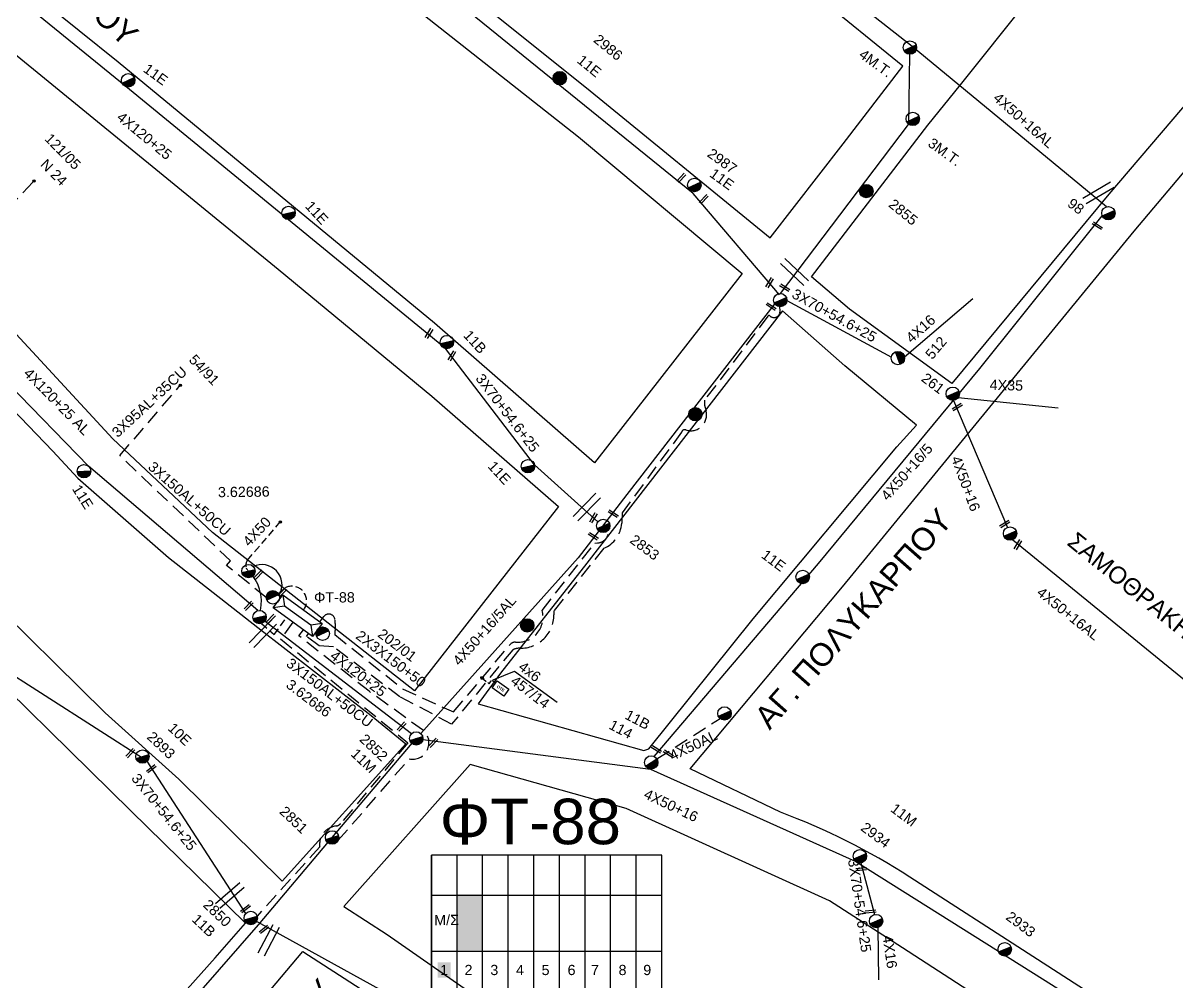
# Model space of a CAD drawing. Header units: millimetres. Extents: x 6950 to 9601, y 853 to 1951.
# Drawn here: x 7855.8 to 8058.7, y 1029.9 to 1198.4 of the extents above; entities that cross this region are included whole.
import ezdxf
from ezdxf.enums import TextEntityAlignment as Align

# ---------------------------------------------------------------- set-up
doc = ezdxf.new("R2010")
doc.units = ezdxf.units.MM
doc.linetypes.add('DASHED', pattern=[19.05, 12.7, -6.35])
for name, color, linetype in [('Pillar OTE', 7, 'Continuous'), ('Άγνωστα', 7, 'Continuous'), ('Ασφαλειοκιβώτια Χ.Τ 9 αναχωρήσεων', 7, 'Continuous'), ('Γυμνά εναέρια ΧΤ και ΦΟΠ (3Φ)   4x50+16AL', 7, 'Continuous'), ('Εναέρια παροχή ΧΤ 4x16', 7, 'SYN_LINE'), ('Επιγραφές - Σχήματα', 7, 'Continuous'), ('Καλώδια ΧΤ   3x150AL+50CU', 7, 'DASHED'), ('Καλώδια ΧΤ   3x150AL+50XLPE', 7, 'DASHED'), ('Καλώδια ΧΤ   3x95+35 CU', 7, 'DASHED'), ('Μηχανική τομή', 7, 'Continuous'), ('Στύλος Ξύλινος', 7, 'Continuous'), ('Στύλος Ξύλινος @ 1', 7, 'Continuous'), ('Στύλος ΦΜ', 7, 'Continuous'), ('Στύλος ΦΜ @ 1', 7, 'Continuous'), ('Συνδέσεις', 7, 'Continuous'), ('Συνεστραμμένα ΧΤ   3x70+54.6+25 AL', 7, 'SYN_LINE'), ('Συνεστραμμένα ΧΤ   4x120+25 AL', 7, 'SYN_LINE'), ('Τομή', 7, 'Continuous'), ('Υποσταθμός εναέριος 2 στύλων', 7, 'Continuous'), ('Υποσταθμός πόλεως', 7, 'Continuous'), ('Υπόβαθρο ΔΕΗ', 7, 'Continuous'), ('Υπόγεια καλώδια Παροχών ΧΤ   4x50AL', 7, 'DASHED'), ('Υπόγεια καλώδια Παροχών ΧΤ   4x6', 7, 'DASHED')]:
    doc.layers.add(name, color=color, linetype=linetype)
doc.styles.add('arial', font='ARIAL.TTF')
doc.styles.get("Standard").update_dxf_attribs({"font": 'ARIAL.TTF'})
doc.linetypes.add('SYN_LINE', pattern='A,0.5,-0.0001,["/\\/\\/\\/",Standard,S=0.1,R=0,X=0,Y=-0.05],-0.25', length=0.7501)
doc.dimstyles.new('ISO-25', dxfattribs={"dimtxt": 2.5, "dimasz": 2.5, "dimexe": 1.25, "dimexo": 0.625, "dimtad": 1, "dimtxsty": 'Standard', "dimcen": 2.5, "dimadec": 0, "dimazin": 0, "dimtfac": 1, "dimtmove": 0, "dimatfit": 3, "dimfxl": 1, "dimarcsym": 0})

# ---------------------------------------------------------------- blocks, each defined once
blk = doc.blocks.new('ΤΟΜΗ')
at = {"layer": 'Τομή', "ltscale": 40}
for p, q in [((-5.68, 0), (5.68, 0)), ((5.68, -2.33), (-5.68, -2.33))]:
    blk.add_line(p, q, dxfattribs=at)
blk = doc.blocks.new('ΜΗΧΑΝΙΚΗ ΤΟΜΗ')
at = {"layer": 'Μηχανική τομή', "ltscale": 40}
for p, q in [((-1.89, 0.78), (1.89, 0.78)), ((1.89, 0), (-1.89, 0))]:
    blk.add_line(p, q, dxfattribs=at)
blk = doc.blocks.new('ΥΠΑΡΧΩΝ ΤΣΙΜΕΝΤΕΝΙΟΣ ΣΤΥΛΟΣ')
at = {"layer": 'Στύλος ΦΜ'}
blk.add_hatch(color=7, dxfattribs=at).paths.add_polyline_path([(-1.29, -2.28, 0.574793), (2.62, 0, 0.268822), (1.3, 2.27)])
at = {"layer": 'Στύλος ΦΜ', "color": 7}
blk.add_line((-1.29, -2.28), (1.3, 2.27), dxfattribs=at)
blk.add_circle((0, 0), 2.62, dxfattribs=at)
at = {"layer": 'Στύλος ΦΜ', "flags": 4}
for tag, p in [('ΑΡΙΘΜΟΣ', (-4.68, 8.05)), ('ΤΥΠΟΣ', (-4.91, 3.03))]:
    blk.add_attdef(tag, p, '', height=4, dxfattribs=at)
blk = doc.blocks.new('ΥΠΑΡΧΩΝ ΞΥΛΙΝΟΣ ΣΤΥΛΟΣ')
at = {"layer": 'Στύλος Ξύλινος'}
h = blk.add_hatch(color=7, dxfattribs=at)
h.paths.add_polyline_path([(-2.62, 0, 0.270008), (-1.29, -2.28), (1.3, 2.27, 0.576266)])
h.paths.add_polyline_path([(-1.29, -2.28, 0.574793), (2.62, 0, 0.268822), (1.3, 2.27)])
at = {"layer": 'Στύλος Ξύλινος', "color": 7}
blk.add_line((-1.29, -2.28), (1.3, 2.27), dxfattribs=at)
blk.add_circle((0, 0), 2.62, dxfattribs=at)
at = {"layer": 'Στύλος Ξύλινος', "flags": 4}
for tag, p in [('ΑΡΙΘΜΟΣ', (-4.91, 8.6)), ('ΤΥΠΟΣ', (-4.85, 3.39))]:
    blk.add_attdef(tag, p, '', height=4, dxfattribs=at)
blk = doc.blocks.new('ΥΠΟΣΤΑΘΜΟΣ ΕΝΑΕΡΙΟΣ ΕΠΙ 2 ΣΤΥΛΩΝ')
at = {"layer": 'Υποσταθμός εναέριος 2 στύλων', "linetype": 'Continuous'}
for points in [[(-11.97, -2.11, 0.574793), (-8.45, -0.07, 0.268822), (-9.64, 1.98)], [(9.68, -2.15, 0.574793), (13.19, -0.1, 0.268822), (12.01, 1.95)]]:
    blk.add_hatch(color=256, dxfattribs=at).paths.add_polyline_path(points)
for p, q in [((-11.97, -2.11), (-9.64, 1.98)), ((9.68, -2.15), (12.01, 1.95))]:
    blk.add_line(p, q, dxfattribs=at)
for centre in [(-10.81, -0.07), (10.84, -0.1)]:
    blk.add_circle(centre, 2.36, dxfattribs=at)
at = {"layer": 'Υποσταθμός πόλεως', "linetype": 'Continuous', "ltscale": 40}
blk.add_lwpolyline([(-8.57, 2.82), (8.57, 2.82), (8.57, -2.82), (-8.57, -2.82)], close=True, dxfattribs=at)
for points in [[(-5.75, 0), (-8.57, 2.82)], [(-8.57, -2.82), (-5.75, 0)], [(-5.75, 0), (5.75, 0)], [(5.75, 0), (8.57, 2.82)], [(8.57, -2.82), (5.75, 0)]]:
    blk.add_lwpolyline(points, dxfattribs=at)
at = {"layer": 'Υποσταθμός εναέριος 2 στύλων', "ltscale": 40, "flags": 1}
for tag, p in [('ΜΕΤΑΣΧΗΜΑΤΙΣΜΟΣ', (14.09, 2.51)), ('ΙΣΧΥΣ', (14.07, -0.28)), ('ΑΡΙΘΜΟΣ', (14.19, -3))]:
    blk.add_attdef(tag, p, '', height=1.8, dxfattribs=at)
blk = doc.blocks.new('ΑΣΦΑΛΕΙΟΚΙΒΩΤΙΟ ΥΠΟΣΤΑΘΜΟΥ 9 ΑΝΑΧΩΡΗΣΕΩΝ')
at = {"layer": 'Ασφαλειοκιβώτια Χ.Τ 9 αναχωρήσεων', "ltscale": 40}
for p, q in [((-23.8, 40.36), (24.02, 40.36)), ((-9.72, 40.36), (-9.72, -40.64)), ((9.94, 40.36), (9.94, -40.64)), ((-23.8, 31.36), (24.02, 31.36)), ((-23.8, 22.36), (24.02, 22.36)), ((-23.8, 13.36), (24.02, 13.36)), ((-23.8, 4.36), (24.02, 4.36)), ((-23.8, -4.64), (24.02, -4.64)), ((-23.8, -13.64), (24.02, -13.64)), ((-23.8, -22.64), (24.02, -22.64)), ((-23.8, -31.64), (24.02, -31.64))]:
    blk.add_line(p, q, dxfattribs=at)
at = {"layer": 'Ασφαλειοκιβώτια Χ.Τ 9 αναχωρήσεων'}
blk.add_lwpolyline([(-23.8, -40.64), (24.02, -40.64), (24.02, 40.36), (-23.8, 40.36)], close=True, dxfattribs=at)
for s, p in [('1', (-18.12, 37.3)), ('2', (-18.12, 28.73)), ('3', (-18.12, 19.66)), ('4', (-18.12, 10.64)), ('5', (-18.12, 1.63)), ('6', (-18.12, -7.51)), ('7', (-18.12, -15.75)), ('8', (-18.12, -25.44)), ('9', (-18.12, -34.13))]:
    blk.add_text(s, height=3.6, rotation=270, dxfattribs=at).set_placement(p)
at = {"layer": 'Ασφαλειοκιβώτια Χ.Τ 9 αναχωρήσεων', "ltscale": 40}
for tag, height, p in [('ΟΝΟΜΑ', 5, (-0.16, 44.31)), ('ΚΕΙΜΕΝΟ 1', 2, (17.06, 35.59)), ('ΚΕΙΜΕΝΟ 2', 2, (17.06, 26.88)), ('ΚΕΙΜΕΝΟ 3', 2, (17.06, 17.69)), ('ΚΕΙΜΕΝΟ 4', 2, (17.06, 8.71)), ('ΚΕΙΜΕΝΟ 5', 2, (17.06, -0.13)), ('ΚΕΙΜΕΝΟ 6', 2, (17.06, -9.05)), ('ΚΕΙΜΕΝΟ 7', 2, (17.06, -18.13)), ('ΚΕΙΜΕΝΟ 8', 2, (17.06, -26.85)), ('ΚΕΙΜΕΝΟ 9', 2, (17.06, -35.99)), ('ΣΧ', 2, (-0.1, -42.64))]:
    blk.add_attdef(tag, text='', height=height, dxfattribs=at).set_placement(p, align=Align.MIDDLE_CENTER)
blk = doc.blocks.new('_ΣΥΝΔΕΣΗ')
at = {"layer": 'Συνδέσεις', "linetype": 'SYN_LINE', "ltscale": 40}
blk.add_hatch(color=256, dxfattribs=at).paths.add_polyline_path([(0.5, -0.01, 1), (-0.5, -0.01, 1)])
at = {"layer": 'Συνδέσεις'}
blk.add_circle((0, -0.01), 0.5, dxfattribs=at)
blk = doc.blocks.new('TSONTA XT1')
at = {"ltscale": 40}
h = blk.add_hatch(color=256, dxfattribs=at)
h.dxf.hatch_style = 1
h.paths.add_polyline_path([(595.96, 2487.66), (597.07, 2488.77), (595.96, 2489.87), (594.85, 2488.77)])
blk.add_lwpolyline([(594.85, 2488.77), (595.96, 2489.87), (597.07, 2488.77), (595.96, 2487.66)], close=True, dxfattribs=at)
blk = doc.blocks.new('PILLAR ΟΤΕ')
at = {"layer": 'Pillar OTE', "ltscale": 40}
blk.add_lwpolyline([(-3.31, 2.02), (3.39, 2.02), (3.39, -1.99), (-3.31, -1.99)], close=True, dxfattribs=at)
at = {"layer": 'Pillar OTE', "insert": (-1.81, 0.71), "char_height": 1.3575, "width": 109.961, "attachment_point": 1}
blk.add_mtext('{\\fArial|b1|i0|c161|p34;OTE}', dxfattribs=at)

msp = doc.modelspace()

# ---------------------------------------------------------------- hatches: boundary and pattern name
at = {"layer": 'Ασφαλειοκιβώτια Χ.Τ 9 αναχωρήσεων', "ltscale": 40}
for color, points in [(6, [(7936.56, 1045.23), (7932.06, 1045.23), (7932.06, 1035.41), (7936.56, 1035.41)]), (5, [(7928.71, 1030.6), (7931.01, 1030.6), (7931.01, 1033.31), (7928.71, 1033.31)]), (85, [(7928.71, 1030.6), (7931.01, 1030.6), (7931.01, 1033.31), (7928.71, 1033.31)]), (151, [(7928.71, 1030.6), (7931.01, 1030.6), (7931.01, 1033.31), (7928.71, 1033.31)]), (30, [(7928.71, 1030.6), (7931.01, 1030.6), (7931.01, 1033.31), (7928.71, 1033.31)]), (2, [(7928.71, 1030.6), (7931.01, 1030.6), (7931.01, 1033.31), (7928.71, 1033.31)]), (62, [(7928.71, 1030.6), (7931.01, 1030.6), (7931.01, 1033.31), (7928.71, 1033.31)])]:
    msp.add_hatch(color=color, dxfattribs=at).paths.add_polyline_path(points)

# ---------------------------------------------------------------- linework, layer by layer
at = {"layer": 'Άγνωστα', "color": 85, "linetype": 'Continuous'}
msp.add_lwpolyline([(7989, 1150.84), (8011.54, 1180.52)], dxfattribs=at)
at = {"layer": 'Άγνωστα', "color": 2}
for points in [[(7966.82, 1069.46), (7995.72, 1103.39), (8024.09, 1137.66), (8045.59, 1164.47)], [(8019.45, 1132.05), (8028.92, 1109.72)], [(7926.11, 1072.45), (7966.12, 1067.25), (8002.26, 1051), (8035.54, 1030.08), (8054.52, 1018.07)]]:
    msp.add_lwpolyline(points, dxfattribs=at)
at = {"layer": 'Άγνωστα', "color": 85, "linetype": 'DASHED', "ltscale": 0.2}
msp.add_lwpolyline([(7988.84, 1148.49), (7988.92, 1147.8, -0.702772), (7987.14, 1146.91, 0.527554), (7986.79, 1146.84), (7975.64, 1132.07), (7975.64, 1131.21), (7975.91, 1130.21, -0.600469), (7972.34, 1126.87, 0.426428), (7971.62, 1126.49), (7961.19, 1112.29), (7961.08, 1110.45, -0.289425), (7957.92, 1106.06), (7949.15, 1095.05), (7949.15, 1094.35, -0.419032), (7943.19, 1088.49, 0.108003), (7941.92, 1088.23), (7931.17, 1075.16), (7922.09, 1079.96), (7910.41, 1088.72)], format="xyb", dxfattribs=at)
at = {"layer": 'Άγνωστα', "color": 30}
msp.add_lwpolyline([(7988.25, 1149.36), (7961.99, 1115.5), (7953.4, 1104.41), (7925.73, 1073.52)], dxfattribs=at)
at = {"layer": 'Άγνωστα', "color": 30, "linetype": 'DASHED', "ltscale": 0.2}
msp.add_lwpolyline([(7872.84, 1122.35), (7883.46, 1134.71)], dxfattribs=at)
at = {"layer": 'Άγνωστα', "color": 6, "linetype": 'DASHED', "ltscale": 0.1}
msp.add_lwpolyline([(7895.11, 1102.55, -0.268081), (7895.29, 1104), (7901.05, 1110.68)], format="xyb", dxfattribs=at)
at = {"layer": 'Άγνωστα', "color": 151, "linetype": 'DASHED', "ltscale": 0.2}
msp.add_lwpolyline([(7907.97, 1093.14), (7908.7, 1094.07, -0.664817), (7910.65, 1093.54, -0.067874), (7910.65, 1090.88), (7922.54, 1081.37), (7931.5, 1077.29), (7941.53, 1089.21, -0.244127), (7942.39, 1089.56, 0.518426), (7947.1, 1095.15), (7956.33, 1106.98), (7956.82, 1107, 0.436298), (7958.73, 1109.24, 2.29201)], format="xyb", dxfattribs=at)
at = {"layer": 'Άγνωστα', "color": 62, "linetype": 'DASHED', "ltscale": 0.2}
msp.add_lwpolyline([(7911.19, 1054.69), (7923.71, 1069.04, 0.775346), (7926.2, 1074.04), (7916.68, 1080.92), (7904.33, 1090.65), (7905.1, 1091.74)], format="xyb", dxfattribs=at)
at = {"layer": 'Άγνωστα', "color": 85, "linetype": 'DASHED', "ltscale": 0.2}
msp.add_lwpolyline([(7910.41, 1088.72), (7907.86, 1088.94), (7905.65, 1090.55), (7906.03, 1091.07)], dxfattribs=at)
at = {"layer": 'Άγνωστα', "color": 6, "linetype": 'SYN_LINE', "ltscale": 10}
msp.add_arc((7897.8, 1099.65), 3.55, 330.6614, 115.5447, dxfattribs=at)
at = {"layer": 'Γυμνά εναέρια ΧΤ και ΦΟΠ (3Φ)   4x50+16AL', "color": 85, "ltscale": 40}
for points in [[(8012.19, 1194.24), (7916.48, 1269.23)], [(8046.31, 1166.06), (8012.19, 1194.24)]]:
    msp.add_lwpolyline(points, dxfattribs=at)
at = {"layer": 'Γυμνά εναέρια ΧΤ και ΦΟΠ (3Φ)   4x50+16AL', "color": 2, "ltscale": 40}
msp.add_lwpolyline([(8029.84, 1107.55), (8065.45, 1078.53)], dxfattribs=at)
at = {"layer": 'Εναέρια παροχή ΧΤ 4x16', "color": 85, "ltscale": 20}
for points in [[(7990.14, 1149.58), (8008.5, 1139.64)], [(8010.83, 1139.69), (8022.81, 1149.97)]]:
    msp.add_lwpolyline(points, dxfattribs=at)
at = {"layer": 'Καλώδια ΧΤ   3x150AL+50CU', "color": 30, "ltscale": 0.2}
msp.add_lwpolyline([(7898.57, 1097.4), (7891.59, 1103.04), (7892.28, 1103.88), (7872.84, 1122.35)], dxfattribs=at)
at = {"layer": 'Καλώδια ΧΤ   3x150AL+50CU', "color": 2, "linetype": 'DASHED', "ltscale": 0.1}
for points in [[(7899.97, 1090.91), (7902.17, 1093.87)], [(7897.74, 1092.87), (7899.97, 1090.91)]]:
    msp.add_lwpolyline(points, dxfattribs=at)
at = {"layer": 'Καλώδια ΧΤ   3x150AL+50CU', "color": 5, "ltscale": 0.2}
msp.add_lwpolyline([(7903.27, 1093.07), (7901.1, 1090.14), (7923.48, 1071.87), (7911.64, 1057.67, -0.19425), (7910.88, 1057.26, 0.418937), (7907.97, 1053.57), (7896.98, 1041.42)], format="xyb", dxfattribs=at)
at = {"layer": 'Καλώδια ΧΤ   3x150AL+50XLPE', "color": 6, "linetype": 'DASHED', "ltscale": 0.1}
msp.add_arc((7903.08, 1096.81), 2.59, 321.5423, 155.0117, dxfattribs=at)
at = {"layer": 'Καλώδια ΧΤ   3x95+35 CU', "color": 6, "ltscale": 0.2}
msp.add_lwpolyline([(7842.66, 1154.7), (7857.72, 1170.61)], dxfattribs=at)
at = {"layer": 'Συνεστραμμένα ΧΤ   3x70+54.6+25 AL', "color": 30, "linetype": 'SYN_LINE', "ltscale": 20}
for points in [[(7988.82, 1150.61), (7973.65, 1168.42), (7924.66, 1208.13), (7900.56, 1226.96), (7872.32, 1248.73), (7847.38, 1271.25)], [(7895, 1041.89), (7877.66, 1068.65), (7850.65, 1085.88), (7816.36, 1120.4), (7782.54, 1145.72), (7759.94, 1162.69)]]:
    msp.add_lwpolyline(points, dxfattribs=at)
at = {"layer": 'Συνεστραμμένα ΧΤ   3x70+54.6+25 AL', "color": 6, "linetype": 'SYN_LINE', "ltscale": 20}
msp.add_lwpolyline([(7897.12, 1095.11), (7867.29, 1120.5), (7839, 1149.53), (7816.19, 1171.34), (7807.38, 1180.28), (7786.06, 1199.97)], dxfattribs=at)
at = {"layer": 'Συνεστραμμένα ΧΤ   3x70+54.6+25 AL', "color": 85, "linetype": 'SYN_LINE', "ltscale": 15}
msp.add_lwpolyline([(8011.54, 1180.52), (8011.58, 1180.57), (8011.76, 1192.87)], dxfattribs=at)
at = {"layer": 'Συνεστραμμένα ΧΤ   3x70+54.6+25 AL', "color": 2, "linetype": 'SYN_LINE', "ltscale": 20}
for points in [[(8037.82, 1130.68), (8037.82, 1130.68), (8020.24, 1132.51)], [(7924.09, 1073.45), (7897.39, 1093.96), (7897.39, 1093.96)]]:
    msp.add_lwpolyline(points, dxfattribs=at)
at = {"layer": 'Συνεστραμμένα ΧΤ   3x70+54.6+25 AL', "color": 6, "linetype": 'SYN_LINE', "ltscale": 10}
msp.add_lwpolyline([(7897.56, 1095.13), (7897.56, 1095.13, 0.257442), (7895.45, 1102.05, -0.104139), (7895.11, 1102.55, -0.104139)], format="xyb", dxfattribs=at)
at = {"layer": 'Συνεστραμμένα ΧΤ   3x70+54.6+25 AL', "color": 62, "ltscale": 20}
msp.add_lwpolyline([(7850.03, 987.6), (7880.29, 1020.5), (7897.24, 1039.9), (7910.15, 1055.23), (7924.95, 1072.64), (7924.95, 1072.64)], dxfattribs=at)
at = {"layer": 'Συνεστραμμένα ΧΤ   3x70+54.6+25 AL', "color": 2, "linetype": 'SYN_LINE', "ltscale": 10}
for points in [[(8003.12, 1050.78), (8005.52, 1041.69)], [(8006.12, 1039.41), (8006.25, 1030.24)]]:
    msp.add_lwpolyline(points, dxfattribs=at)
at = {"layer": 'Συνεστραμμένα ΧΤ   3x70+54.6+25 AL', "color": 5, "ltscale": 20}
msp.add_lwpolyline([(7895.85, 1041.08), (7920.69, 1027.35), (7932.01, 1020.84), (7958.17, 1001.53), (7968.07, 996.16), (7990.55, 979.96), (8015.11, 961.79)], dxfattribs=at)
at = {"layer": 'Συνεστραμμένα ΧΤ   4x120+25 AL', "color": 151, "linetype": 'SYN_LINE', "ltscale": 20}
msp.add_lwpolyline([(7956.89, 1110.71), (7945.75, 1120.74), (7930.09, 1141.15), (7873.91, 1187.19), (7844.06, 1211.46), (7829.73, 1222.84), (7817.08, 1233.59)], dxfattribs=at)
at = {"layer": 'Υπόβαθρο ΔΕΗ'}
for points in [[(7987.18, 1160.61), (8000, 1177.12), (8010.54, 1190.76), (7979.95, 1215.69), (7948.53, 1240.91), (7913.51, 1269.22), (7879.56, 1296.49), (7873.49, 1301.01), (7848.63, 1271.43), (7893.7, 1235.46), (7903.95, 1227.14), (7933.86, 1203.86), (7954.88, 1186.96), (7987.18, 1160.61)], [(7817.61, 1235.62), (7835.35, 1256.12), (7843.31, 1265.77), (7893.22, 1225.87), (7953.49, 1178.38), (7982.28, 1154.38), (7956.28, 1121.09), (7928.19, 1145.64), (7872.52, 1191.47), (7817.61, 1235.62)], [(7994.48, 1153.77), (8014.93, 1180.44), (8020.65, 1187.49), (8055.19, 1230.74), (8076.03, 1202.7), (8046.72, 1168.29), (8019.14, 1135.04), (8001.17, 1148.06), (7994.48, 1153.77)], [(7791.7, 1205.75), (7808.3, 1224.93), (7810.69, 1227.76), (7847.31, 1198.64), (7900.65, 1155.1), (7927.68, 1132.79), (7949.99, 1113.39), (7924.65, 1080.99), (7889.13, 1108.82), (7871.59, 1125.32), (7851.8, 1146.75), (7808.31, 1189.19), (7791.7, 1205.75)], [(7901.35, 1047.54), (7883.19, 1065.47), (7870.23, 1077.14), (7848.06, 1098.96), (7819.58, 1125.97), (7795.62, 1145.9), (7765.31, 1168.61), (7769.38, 1179.01), (7785.12, 1198.03), (7833.77, 1151.41), (7861.06, 1123.12), (7865.42, 1118.37), (7881.4, 1104.42), (7897.11, 1092.16), (7917.01, 1076.67), (7923.1, 1071.71), (7901.35, 1047.54)], [(7935.83, 1078.74), (7964.96, 1070.52), (7965.85, 1070.81), (7984.18, 1093.65), (8009.45, 1123.9), (8012.91, 1127.69), (8000.3, 1138.14), (7989.35, 1147.8), (7954.97, 1103.45), (7939.75, 1084.11), (7935.83, 1078.74)], [(7942.23, 1084.45), (7949.73, 1078.99)], [(7912.23, 1043.08), (7919.85, 1038.2), (7939.18, 1024.7), (7963.38, 1008.05), (7981.2, 994.97), (8018.77, 969.75), (8048.28, 1011.33), (8010.44, 1035.85), (7997.64, 1044.13), (7961.86, 1060.32), (7934.44, 1068.05), (7912.23, 1043.08)], [(7861.63, 986.88), (7893.73, 1021.84), (7905.03, 1035.17), (7936.27, 1015.06), (7949.6, 1005.16), (7928.88, 977.78), (7911.56, 954.94), (7907.48, 949.5), (7886.21, 966.92), (7867.8, 981.34), (7861.63, 986.88)]]:
    msp.add_lwpolyline(points, dxfattribs=at)
for points in [[(8128.96, 1123.5), (8087.93, 1067.04), (8055, 1020.36), (8011.76, 1048.26, 0.054465), (7988.99, 1059.67), (7973.15, 1067.28), (7999.93, 1099.29), (8051.19, 1161.8), (8080.53, 1196.51), (8107.49, 1155.32), (8124.16, 1130.6), (8128.96, 1123.5)], [(7854.12, 994.4), (7889.6, 1034.1), (7894.94, 1040.17), (7874.77, 1059.92), (7842.41, 1091.68), (7816.86, 1116.36), (7808.4, 1124.3), (7788.53, 1139.42), (7785.99, 1140.14), (7768.3, 1154.91), (7759.7, 1160.86), (7730.07, 1132.73), (7765, 1083.37), (7765, 1083.37), (7790.25, 1055.81), (7827.88, 1018.04), (7852.05, 995.56), (7853.51, 994.28, 0.487375), (7854.12, 994.4, -0.398431)]]:
    msp.add_lwpolyline(points, format="xyb", dxfattribs=at)
at = {"layer": 'Υπόγεια καλώδια Παροχών ΧΤ   4x50AL', "color": 2, "ltscale": 0.2}
msp.add_lwpolyline([(7967.26, 1069.05), (7978.39, 1076.14)], dxfattribs=at)
at = {"layer": 'Υπόγεια καλώδια Παροχών ΧΤ   4x6', "color": 151, "linetype": 'DASHED', "ltscale": 0.05}
msp.add_lwpolyline([(7936.78, 1083.08), (7937.78, 1082.25), (7938.26, 1082.91), (7938.88, 1082.45)], dxfattribs=at)

# ---------------------------------------------------------------- block references
at = {"layer": 'Pillar OTE', "xscale": 0.3750000000000001, "yscale": 0.3750000000000001, "zscale": 0.3750000000000001, "rotation": 324.9266348614058}
msp.add_blockref('PILLAR ΟΤΕ', (7939.75, 1081.44), dxfattribs=at)
at = {"layer": 'Ασφαλειοκιβώτια Χ.Τ 9 αναχωρήσεων', "xscale": 0.5, "yscale": 0.5, "zscale": 0.5, "rotation": 90}
msp.add_blockref('ΑΣΦΑΛΕΙΟΚΙΒΩΤΙΟ ΥΠΟΣΤΑΘΜΟΥ 9 ΑΝΑΧΩΡΗΣΕΩΝ', (7947.81, 1040.11), dxfattribs=at)
at = {"layer": 'Μηχανική τομή'}
for p, xscale, yscale, zscale, rotation in [((7971.44, 1171.29), 0.4999999999999999, 0.4999999999999999, 0.4999999999999999, 226.279665520456), ((7975.38, 1167.53), 0.4999999999999999, 0.4999999999999999, 0.4999999999999999, 226.279665520456), ((8044.64, 1162.57), 0.4999999999999998, 0.4999999999999998, 0.4999999999999998, 327.7986963903199), ((7986.91, 1152.82), 0.4999999999999998, 0.4999999999999998, 0.4999999999999998, 238.7933027800566), ((7989.66, 1151.69), 0.4999999999999998, 0.4999999999999998, 0.4999999999999998, 327.7986963903199), ((7987.26, 1148.38), 0.4999999999999998, 0.4999999999999998, 0.4999999999999998, 327.7986963903199), ((7927.04, 1143.92), 0.4999999999999998, 0.4999999999999998, 0.4999999999999998, 238.7933027800566), ((7931.05, 1139.97), 0.4999999999999998, 0.4999999999999998, 0.4999999999999998, 238.7933027800566), ((8019.98, 1131.07), 0.4999999999999998, 0.4999999999999998, 0.4999999999999998, 211.8535865076767), ((7955.94, 1111.53), 0.4999999999999998, 0.4999999999999998, 0.4999999999999998, 238.7933027800566), ((7959.49, 1111.96), 0.4999999999999998, 0.4999999999999998, 0.4999999999999998, 327.7986963903199), ((8028.35, 1110.5), 0.4999999999999998, 0.4999999999999998, 0.4999999999999998, 211.7512041485514), ((7955.99, 1108.01), 0.4999999999999998, 0.4999999999999998, 0.4999999999999998, 327.7986963903199), ((8030.59, 1106.77), 0.4999999999999998, 0.4999999999999998, 0.4999999999999998, 238.7933027800566), ((7897.12, 1101.59), 0.4999999999999999, 0.4999999999999999, 0.4999999999999999, 226.279665520456), ((7901.24, 1098.41), 0.4999999999999999, 0.4999999999999999, 0.4999999999999999, 226.279665520456), ((7895.32, 1096.08), 0.4999999999999999, 0.4999999999999999, 0.4999999999999999, 226.279665520456), ((7899.26, 1093.8), 0.4999999999999999, 0.4999999999999999, 0.4999999999999999, 226.279665520456), ((7922.24, 1074.85), 0.4999999999999999, 0.4999999999999999, 0.4999999999999999, 226.279665520456), ((7927.79, 1072.03), 0.4999999999999999, 0.4999999999999999, 0.4999999999999999, 226.279665520456), ((7967.09, 1070.55), 0.4999999999999998, 0.4999999999999998, 0.4999999999999998, 327.7986963903199), ((7874.54, 1070.21), 0.4999999999999999, 0.4999999999999999, 0.4999999999999999, 226.279665520456), ((7969.19, 1069.8), 0.4999999999999998, 0.4999999999999998, 0.4999999999999998, 327.7986963903199), ((7878.25, 1067.48), 0.4999999999999999, 0.4999999999999999, 0.4999999999999999, 217.0815828825905), ((8003.21, 1049.47), 0.4999999999999997, 0.4999999999999997, 0.4999999999999997, 5.341307436305595), ((7894.82, 1042.88), 0.4999999999999999, 0.4999999999999999, 0.4999999999999999, 217.0815828825905), ((8004.89, 1042.05), 0.4999999999999997, 0.4999999999999997, 0.4999999999999997, 5.341307436305596), ((7898.06, 1039.24), 0.4999999999999999, 0.4999999999999999, 0.4999999999999999, 217.0815828825905)]:
    msp.add_blockref('ΜΗΧΑΝΙΚΗ ΤΟΜΗ', p, dxfattribs=dict(at, xscale=xscale, yscale=yscale, zscale=zscale, rotation=rotation))
at = {"layer": 'Στύλος Ξύλινος @ 1', "ltscale": 40}
ref = msp.add_blockref('ΥΠΑΡΧΩΝ ΞΥΛΙΝΟΣ ΣΤΥΛΟΣ', (7950.2, 1188.68), dxfattribs=dict(at, xscale=0.449999999999818, yscale=0.449999999999818, zscale=0.449999999999818, rotation=320.7189002268826))
ref.add_attrib('ΤΥΠΟΣ', '11E', (7953.09, 1191.54), dxfattribs={"layer": 'Στύλος Ξύλινος', "height": 1.8, "rotation": 320.7189, "flags": 4})
ref.add_attrib('ΑΡΙΘΜΟΣ', '2986', (7955.98, 1195.17), dxfattribs={"layer": 'Στύλος Ξύλινος', "height": 1.8, "rotation": 320.7189, "flags": 4})
ref = msp.add_blockref('ΥΠΑΡΧΩΝ ΞΥΛΙΝΟΣ ΣΤΥΛΟΣ', (8004.1, 1168.83), dxfattribs=dict(at, xscale=0.449999999999818, yscale=0.449999999999818, zscale=0.449999999999818, rotation=320.7189002268826))
ref.add_attrib('ΤΥΠΟΣ', '2855', (8007.87, 1166.22), dxfattribs={"layer": 'Στύλος Ξύλινος', "height": 1.8, "rotation": 320.7189, "flags": 4})
at = {"layer": 'Στύλος Ξύλινος @ 1', "ltscale": 40, "xscale": 0.449999999999818, "yscale": 0.449999999999818, "zscale": 0.449999999999818, "rotation": 348.1169651203148}
for p in [(7974.05, 1129.61), (7944.47, 1092.51)]:
    msp.add_blockref('ΥΠΑΡΧΩΝ ΞΥΛΙΝΟΣ ΣΤΥΛΟΣ', p, dxfattribs=at)
at = {"layer": 'Στύλος ΦΜ @ 1', "ltscale": 40}
ref = msp.add_blockref('ΥΠΑΡΧΩΝ ΤΣΙΜΕΝΤΕΝΙΟΣ ΣΤΥΛΟΣ', (8011.77, 1194.05), dxfattribs=dict(at, xscale=0.449999999999818, yscale=0.449999999999818, zscale=0.449999999999818, rotation=324.1527024914421))
ref.add_attrib('ΤΥΠΟΣ', '4M.T.', (8002.64, 1192.47), dxfattribs={"layer": 'Στύλος ΦΜ', "height": 1.8, "rotation": 324.1527, "flags": 4})
ref = msp.add_blockref('ΥΠΑΡΧΩΝ ΤΣΙΜΕΝΤΕΝΙΟΣ ΣΤΥΛΟΣ', (7874.29, 1188.3), dxfattribs=dict(at, xscale=0.449999999999818, yscale=0.449999999999818, zscale=0.449999999999818, rotation=324.1527024914421))
ref.add_attrib('ΤΥΠΟΣ', '11E', (7876.8, 1189.92), dxfattribs={"layer": 'Στύλος ΦΜ', "height": 1.8, "rotation": 324.1527, "flags": 4})
ref = msp.add_blockref('ΥΠΑΡΧΩΝ ΤΣΙΜΕΝΤΕΝΙΟΣ ΣΤΥΛΟΣ', (8012.27, 1181.52), dxfattribs=dict(at, xscale=0.449999999999818, yscale=0.449999999999818, zscale=0.449999999999818, rotation=324.1527024914421))
ref.add_attrib('ΤΥΠΟΣ', '3M.T.', (8014.77, 1176.86), dxfattribs={"layer": 'Στύλος ΦΜ', "height": 1.8, "rotation": 324.1527, "flags": 4})
ref = msp.add_blockref('ΥΠΑΡΧΩΝ ΤΣΙΜΕΝΤΕΝΙΟΣ ΣΤΥΛΟΣ', (7973.86, 1169.9), dxfattribs=dict(at, xscale=0.449999999999818, yscale=0.449999999999818, zscale=0.449999999999818, rotation=324.1527024914421))
ref.add_attrib('ΤΥΠΟΣ', '11E', (7976.37, 1171.51), dxfattribs={"layer": 'Στύλος ΦΜ', "height": 1.8, "rotation": 324.1527, "flags": 4})
ref.add_attrib('ΑΡΙΘΜΟΣ', '2987', (7975.97, 1175.04), dxfattribs={"layer": 'Στύλος ΦΜ', "height": 1.8, "rotation": 324.1527, "flags": 4})
ref = msp.add_blockref('ΥΠΑΡΧΩΝ ΤΣΙΜΕΝΤΕΝΙΟΣ ΣΤΥΛΟΣ', (7902.5, 1165), dxfattribs=dict(at, xscale=0.449999999999818, yscale=0.449999999999818, zscale=0.449999999999818, rotation=312.5970163603022))
ref.add_attrib('ΤΥΠΟΣ', '11E', (7905.29, 1166.08), dxfattribs={"layer": 'Στύλος ΦΜ', "height": 1.8, "rotation": 312.597, "flags": 4})
ref = msp.add_blockref('ΥΠΑΡΧΩΝ ΤΣΙΜΕΝΤΕΝΙΟΣ ΣΤΥΛΟΣ', (8046.67, 1164.94), dxfattribs=dict(at, xscale=0.4499999999998183, yscale=0.4499999999998183, zscale=0.4499999999998183, rotation=323.0229810481194))
ref.add_attrib('ΤΥΠΟΣ', '98', (8039.31, 1166.3), dxfattribs={"layer": 'Στύλος ΦΜ', "height": 1.8, "rotation": 323.023, "flags": 4})
for p, xscale, yscale, zscale, rotation in [((7988.96, 1149.67), 0.4499999999998183, 0.4499999999998183, 0.4499999999998183, 323.0229810481194), ((8029.38, 1108.64), 0.4499999999998183, 0.4499999999998183, 0.4499999999998183, 323.0229810481194), ((7895.45, 1102.05), 0.449999999999818, 0.449999999999818, 0.449999999999818, 312.5970163603022), ((7897.39, 1093.96), 0.449999999999818, 0.449999999999818, 0.449999999999818, 312.5970163603022), ((7979.16, 1077.03), 0.4499999999998183, 0.4499999999998183, 0.4499999999998183, 323.0229810481194), ((8005.82, 1040.55), 0.4499999999998183, 0.4499999999998183, 0.4499999999998183, 323.0229810481194)]:
    msp.add_blockref('ΥΠΑΡΧΩΝ ΤΣΙΜΕΝΤΕΝΙΟΣ ΣΤΥΛΟΣ', p, dxfattribs=dict(at, xscale=xscale, yscale=yscale, zscale=zscale, rotation=rotation))
ref = msp.add_blockref('ΥΠΑΡΧΩΝ ΤΣΙΜΕΝΤΕΝΙΟΣ ΣΤΥΛΟΣ', (7930.34, 1142.3), dxfattribs=dict(at, xscale=0.449999999999818, yscale=0.449999999999818, zscale=0.449999999999818, rotation=312.5970163603022))
ref.add_attrib('ΤΥΠΟΣ', '11B', (7933.12, 1143.38), dxfattribs={"layer": 'Στύλος ΦΜ', "height": 1.8, "rotation": 312.597, "flags": 4})
ref = msp.add_blockref('ΥΠΑΡΧΩΝ ΤΣΙΜΕΝΤΕΝΙΟΣ ΣΤΥΛΟΣ', (8009.66, 1139.48), dxfattribs=dict(at, xscale=0.4499999999998183, yscale=0.4499999999998183, zscale=0.4499999999998183, rotation=49.99035296144557))
ref.add_attrib('ΤΥΠΟΣ', '512', (8015.69, 1139.11), dxfattribs={"layer": 'Στύλος ΦΜ', "height": 1.8, "rotation": 49.9904, "flags": 4})
ref = msp.add_blockref('ΥΠΑΡΧΩΝ ΤΣΙΜΕΝΤΕΝΙΟΣ ΣΤΥΛΟΣ', (8019.3, 1133.22), dxfattribs=dict(at, xscale=0.4499999999998183, yscale=0.4499999999998183, zscale=0.4499999999998183, rotation=323.0229810481194))
ref.add_attrib('ΤΥΠΟΣ', '261', (8013.62, 1135.59), dxfattribs={"layer": 'Στύλος ΦΜ', "height": 1.8, "rotation": 323.023, "flags": 4})
ref = msp.add_blockref('ΥΠΑΡΧΩΝ ΤΣΙΜΕΝΤΕΝΙΟΣ ΣΤΥΛΟΣ', (7944.6, 1120.48), dxfattribs=dict(at, xscale=0.449999999999818, yscale=0.449999999999818, zscale=0.449999999999818, rotation=312.5970163603022))
ref.add_attrib('ΤΥΠΟΣ', '11Ε', (7937.41, 1120.37), dxfattribs={"layer": 'Στύλος ΦΜ', "height": 1.8, "rotation": 312.597, "flags": 4})
ref = msp.add_blockref('ΥΠΑΡΧΩΝ ΤΣΙΜΕΝΤΕΝΙΟΣ ΣΤΥΛΟΣ', (7866.52, 1119.6), dxfattribs=dict(at, xscale=0.449999999999818, yscale=0.449999999999818, zscale=0.449999999999818, rotation=302.2192214252626))
ref.add_attrib('ΑΡΙΘΜΟΣ', '11E', (7864.35, 1116.52), dxfattribs={"layer": 'Στύλος ΦΜ', "height": 1.8, "rotation": 302.2192, "flags": 4})
ref = msp.add_blockref('ΥΠΑΡΧΩΝ ΤΣΙΜΕΝΤΕΝΙΟΣ ΣΤΥΛΟΣ', (7957.83, 1110), dxfattribs=dict(at, xscale=0.4499999999998183, yscale=0.4499999999998183, zscale=0.4499999999998183, rotation=323.0229810481194))
ref.add_attrib('ΤΥΠΟΣ', '2853', (7962.36, 1107.19), dxfattribs={"layer": 'Στύλος ΦΜ', "height": 1.8, "rotation": 323.023, "flags": 4})
ref = msp.add_blockref('ΥΠΑΡΧΩΝ ΤΣΙΜΕΝΤΕΝΙΟΣ ΣΤΥΛΟΣ', (7992.91, 1101.02), dxfattribs=dict(at, xscale=0.4499999999998183, yscale=0.4499999999998183, zscale=0.4499999999998183, rotation=323.0229810481194))
ref.add_attrib('ΤΥΠΟΣ', '11E', (7985.48, 1104.54), dxfattribs={"layer": 'Στύλος ΦΜ', "height": 1.8, "rotation": 323.023, "flags": 4})
ref = msp.add_blockref('ΥΠΑΡΧΩΝ ΤΣΙΜΕΝΤΕΝΙΟΣ ΣΤΥΛΟΣ', (7966.27, 1068.42), dxfattribs=dict(at, xscale=0.4499999999998183, yscale=0.4499999999998183, zscale=0.4499999999998183, rotation=332.1839630088251))
ref.add_attrib('ΤΥΠΟΣ', '11B', (7961.48, 1076.2), dxfattribs={"layer": 'Στύλος ΦΜ', "height": 1.8, "rotation": 332.184, "flags": 4})
ref.add_attrib('ΑΡΙΘΜΟΣ', '114', (7958.67, 1074.44), dxfattribs={"layer": 'Στύλος ΦΜ', "height": 1.8, "rotation": 332.184, "flags": 4})
ref = msp.add_blockref('ΥΠΑΡΧΩΝ ΤΣΙΜΕΝΤΕΝΙΟΣ ΣΤΥΛΟΣ', (7876.81, 1069.46), dxfattribs=dict(at, xscale=0.4499999999998182, yscale=0.4499999999998182, zscale=0.4499999999998182, rotation=316.3919966824238))
ref.add_attrib('ΤΥΠΟΣ', '10E', (7881.13, 1074.27), dxfattribs={"layer": 'Στύλος ΦΜ', "height": 1.8, "rotation": 316.392, "flags": 4})
ref.add_attrib('ΑΡΙΘΜΟΣ', '2893', (7877.45, 1072.74), dxfattribs={"layer": 'Στύλος ΦΜ', "height": 1.8, "rotation": 316.392, "flags": 4})
ref = msp.add_blockref('ΥΠΑΡΧΩΝ ΤΣΙΜΕΝΤΕΝΙΟΣ ΣΤΥΛΟΣ', (7924.95, 1072.64), dxfattribs=dict(at, xscale=0.4499999999998182, yscale=0.4499999999998182, zscale=0.4499999999998182, rotation=316.3919966824238))
ref.add_attrib('ΤΥΠΟΣ', '11M', (7913.31, 1069.75), dxfattribs={"layer": 'Στύλος ΦΜ', "height": 1.8, "rotation": 316.392, "flags": 4})
ref.add_attrib('ΑΡΙΘΜΟΣ', '2852', (7914.84, 1072.32), dxfattribs={"layer": 'Στύλος ΦΜ', "height": 1.8, "rotation": 316.392, "flags": 4})
ref = msp.add_blockref('ΥΠΑΡΧΩΝ ΤΣΙΜΕΝΤΕΝΙΟΣ ΣΤΥΛΟΣ', (7910.15, 1055.23), dxfattribs=dict(at, xscale=0.4499999999998182, yscale=0.4499999999998182, zscale=0.4499999999998182, rotation=316.3919966824238))
ref.add_attrib('ΑΡΙΘΜΟΣ', '2851', (7900.77, 1059.62), dxfattribs={"layer": 'Στύλος ΦΜ', "height": 1.8, "rotation": 316.392, "flags": 4})
ref = msp.add_blockref('ΥΠΑΡΧΩΝ ΤΣΙΜΕΝΤΕΝΙΟΣ ΣΤΥΛΟΣ', (8002.97, 1051.94), dxfattribs=dict(at, xscale=0.4499999999998183, yscale=0.4499999999998183, zscale=0.4499999999998183, rotation=323.0229810481194))
ref.add_attrib('ΤΥΠΟΣ', '2934', (8002.97, 1056.63), dxfattribs={"layer": 'Στύλος ΦΜ', "height": 1.8, "rotation": 323.023, "flags": 4})
ref.add_attrib('ΑΡΙΘΜΟΣ', '11M', (8008.2, 1059.95), dxfattribs={"layer": 'Στύλος ΦΜ', "height": 1.8, "rotation": 323.023, "flags": 4})
ref = msp.add_blockref('ΥΠΑΡΧΩΝ ΤΣΙΜΕΝΤΕΝΙΟΣ ΣΤΥΛΟΣ', (7895.85, 1041.08), dxfattribs=dict(at, xscale=0.4499999999998182, yscale=0.4499999999998182, zscale=0.4499999999998182, rotation=316.3919966824238))
ref.add_attrib('ΤΥΠΟΣ', '11B', (7885.35, 1040.67), dxfattribs={"layer": 'Στύλος ΦΜ', "height": 1.8, "rotation": 316.392, "flags": 4})
ref.add_attrib('ΑΡΙΘΜΟΣ', '2850', (7887.31, 1043.22), dxfattribs={"layer": 'Στύλος ΦΜ', "height": 1.8, "rotation": 316.392, "flags": 4})
ref = msp.add_blockref('ΥΠΑΡΧΩΝ ΤΣΙΜΕΝΤΕΝΙΟΣ ΣΤΥΛΟΣ', (8028.44, 1035.58), dxfattribs=dict(at, xscale=0.4499999999998183, yscale=0.4499999999998183, zscale=0.4499999999998183, rotation=323.0229810481194))
ref.add_attrib('ΤΥΠΟΣ', '2933', (8028.49, 1040.96), dxfattribs={"layer": 'Στύλος ΦΜ', "height": 1.8, "rotation": 323.023, "flags": 4})
at = {"layer": 'Συνδέσεις', "xscale": 0.4, "yscale": 0.4, "zscale": 0.25}
for p in [(7857.72, 1170.61), (7883.46, 1134.72), (7901.06, 1110.68)]:
    msp.add_blockref('_ΣΥΝΔΕΣΗ', p, dxfattribs=at)
at = {"layer": 'Συνδέσεις', "xscale": 0.2582168483049522, "yscale": 0.2582168483049522, "zscale": 0.2582168483049522, "rotation": 49.93438178921293}
msp.add_blockref('TSONTA XT1', (8329.32, 551.85), dxfattribs=at)
at = {"layer": 'Τομή'}
for p, xscale, yscale, zscale, rotation in [((8044.62, 1169.01), 0.499999999999999, 0.499999999999999, 0.499999999999999, 30.44420180271054), ((7991.06, 1154.18), 0.4999999999999991, 0.4999999999999991, 0.4999999999999991, 136.6115830218663), ((7954.53, 1113.71), 0.4999999999999992, 0.4999999999999992, 0.4999999999999992, 45.78355719611838), ((7897.55, 1091.49), 0.4999999999999992, 0.4999999999999992, 0.4999999999999992, 45.78355719611838), ((7892.57, 1044.61), 0.4999999999999992, 0.4999999999999992, 0.4999999999999992, 220.8425540007144), ((7899.52, 1036.91), 0.4999999999999992, 0.4999999999999992, 0.4999999999999992, 242.3146006041694)]:
    msp.add_blockref('ΤΟΜΗ', p, dxfattribs=dict(at, xscale=xscale, yscale=yscale, zscale=zscale, rotation=rotation))
at = {"layer": 'Υποσταθμός εναέριος 2 στύλων', "xscale": 0.4999999999999999, "yscale": 0.4999999999999999, "zscale": 0.4999999999999999, "rotation": 143.981705242511}
msp.add_blockref('ΥΠΟΣΤΑΘΜΟΣ ΕΝΑΕΡΙΟΣ ΕΠΙ 2 ΣΤΥΛΩΝ', (7904.1, 1094.21), dxfattribs=at)

# ---------------------------------------------------------------- texts
at = {"ltscale": 40, "width": 94.4586, "attachment_point": 1, "style": 'arial'}
for s, insert, char_height, rotation in [('ΠINΔOY', (7860.8, 1211.52), 4, 316.8371), ('ΑΓ. ΠΟΛΥΚΑΡΠΟΥ', (7984.1, 1076.63), 4, 48.6112), ('ΣΑΜΟΘΡΑΚΗΣ', (8041.1, 1109.13), 3, 320.9985), ('ΠAΠAPHΓOΠOYΛΟΥ', (7872.58, 988.91), 4, 49.9789)]:
    msp.add_mtext(s, dxfattribs=dict(at, insert=insert, char_height=char_height, rotation=rotation))
at = {"ltscale": 40, "insert": (7929.06, 1062.05), "char_height": 8, "width": 46.4484, "attachment_point": 1, "style": 'arial'}
msp.add_mtext('ΦT-88', dxfattribs=at)
at = {"layer": 'Άγνωστα', "ltscale": 40, "char_height": 1.8, "width": 34.5395, "attachment_point": 1, "style": 'arial'}
for s, insert, rotation in [('121/05', (7860.75, 1179.17), 314.6577), ('N 24', (7860, 1174.64), 314.6577), ('3X70+54.6+25', (7991.71, 1151.78), 330.9593), ('54/91', (7886.13, 1140.31), 313.9101), ('4X120+25 AL', (7857.05, 1137.93), 314.6577), ('3X95AL+35CU', (7871.23, 1126.73), 42.787), ('3X70+54.6+25', (7936.71, 1136.96), 307.4102), ('4X35', (8025.82, 1135.71), 358.4624), ('4X50+16/5', (8006.5, 1115.47), 48.7386), ('4X50+16', (8020.68, 1122.5), 290.2981), ('3.62686', (7890.07, 1116.83), 0.7028), ('4X50', (7894.26, 1107.46), 47.1074), ('4X50+16/5AL', (7931.2, 1086.47), 48.6579), ('202/01', (7919.11, 1092.09), 322.7489), ('2X3X150+50', (7915.24, 1091.78), 322.7489), ('4X120+25', (7910.72, 1088.25), 322.7489), ('4x6', (7943.84, 1086.33), 322.7489), ('3.62686', (7902.98, 1083.18), 322.7489), ('457/14', (7942.48, 1083.84), 322.7489), ('3X70+54.6+25', (7876.14, 1066.71), 308.8795), ('4X50+16', (7965.58, 1063.86), 334.6377), ('3X70+54.6+25', (8002.66, 1051.55), 278.1394), ('Μ/Σ', (7928.1, 1041.61), 0.7028)]:
    msp.add_mtext(s, dxfattribs=dict(at, insert=insert, rotation=rotation))
at = {"layer": 'Άγνωστα', "ltscale": 40, "insert": (7906.97, 1098.34), "char_height": 1.8, "width": 6.3592, "attachment_point": 1, "style": 'arial'}
msp.add_mtext('ΦΤ-88', dxfattribs=at)
at = {"layer": 'Γυμνά εναέρια ΧΤ και ΦΟΠ (3Φ)   4x50+16AL', "ltscale": 40, "char_height": 1.8, "width": 34.5395, "attachment_point": 1, "style": 'arial'}
for s, insert, rotation in [('4X50+16AL', (8027.45, 1186.32), 318.6176), ('4Χ120+25', (7873.27, 1182.92), 320.6018), ('4X50+16AL', (8035.04, 1099.4), 321.4005)]:
    msp.add_mtext(s, dxfattribs=dict(at, insert=insert, rotation=rotation))
at = {"layer": 'Εναέρια παροχή ΧΤ 4x16', "ltscale": 20, "char_height": 1.8, "width": 34.5395, "attachment_point": 1, "style": 'arial'}
for insert, rotation in [((8010.86, 1143.36), 41.8266), ((8008.73, 1038.18), 278.1394)]:
    msp.add_mtext('4X16', dxfattribs=dict(at, insert=insert, rotation=rotation))
at = {"layer": 'Καλώδια ΧΤ   3x150AL+50CU', "ltscale": 0.2, "char_height": 1.8, "width": 34.5395, "attachment_point": 1, "style": 'arial'}
for insert, rotation in [((7878.82, 1121.48), 318.6487), ((7903.01, 1086.92), 322.7489)]:
    msp.add_mtext('3X150AL+50CU', dxfattribs=dict(at, insert=insert, rotation=rotation))
at = {"layer": 'Υπόγεια καλώδια Παροχών ΧΤ   4x50AL', "ltscale": 0.2, "insert": (7969.25, 1070.32), "char_height": 1.8, "width": 34.5395, "attachment_point": 1, "rotation": 25.4482, "style": 'arial'}
msp.add_mtext('4X50AL', dxfattribs=at)

# ---------------------------------------------------------------- leaders
at = {"layer": 'Επιγραφές - Σχήματα', "ltscale": 40}
msp.add_leader([(7938.47, 1082.95), (7942.23, 1084.45)], dimstyle='ISO-25', override={"dimasz": 1, "dimtad": 0}, dxfattribs=at)

doc.saveas('drawing.dxf')
